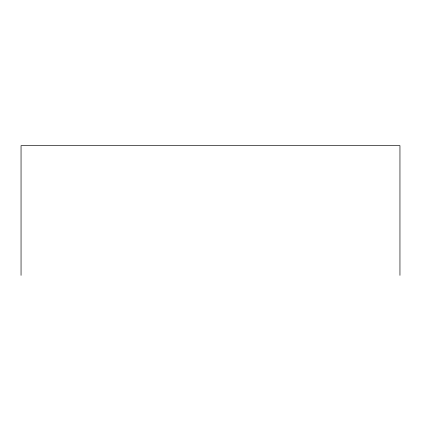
<?xml version="1.0" encoding="UTF-8"?>
<svg xmlns="http://www.w3.org/2000/svg" width="421" height="421" viewBox="0 0 421 421"><rect width="100%" height="100%" fill="white"/><g stroke="black" fill="none" stroke-linecap="round" stroke-linejoin="round"><path stroke-width="0.63" d="M399.95 275.35L399.95 145.65L21.05 145.65L21.05 275.35"/></g></svg>
